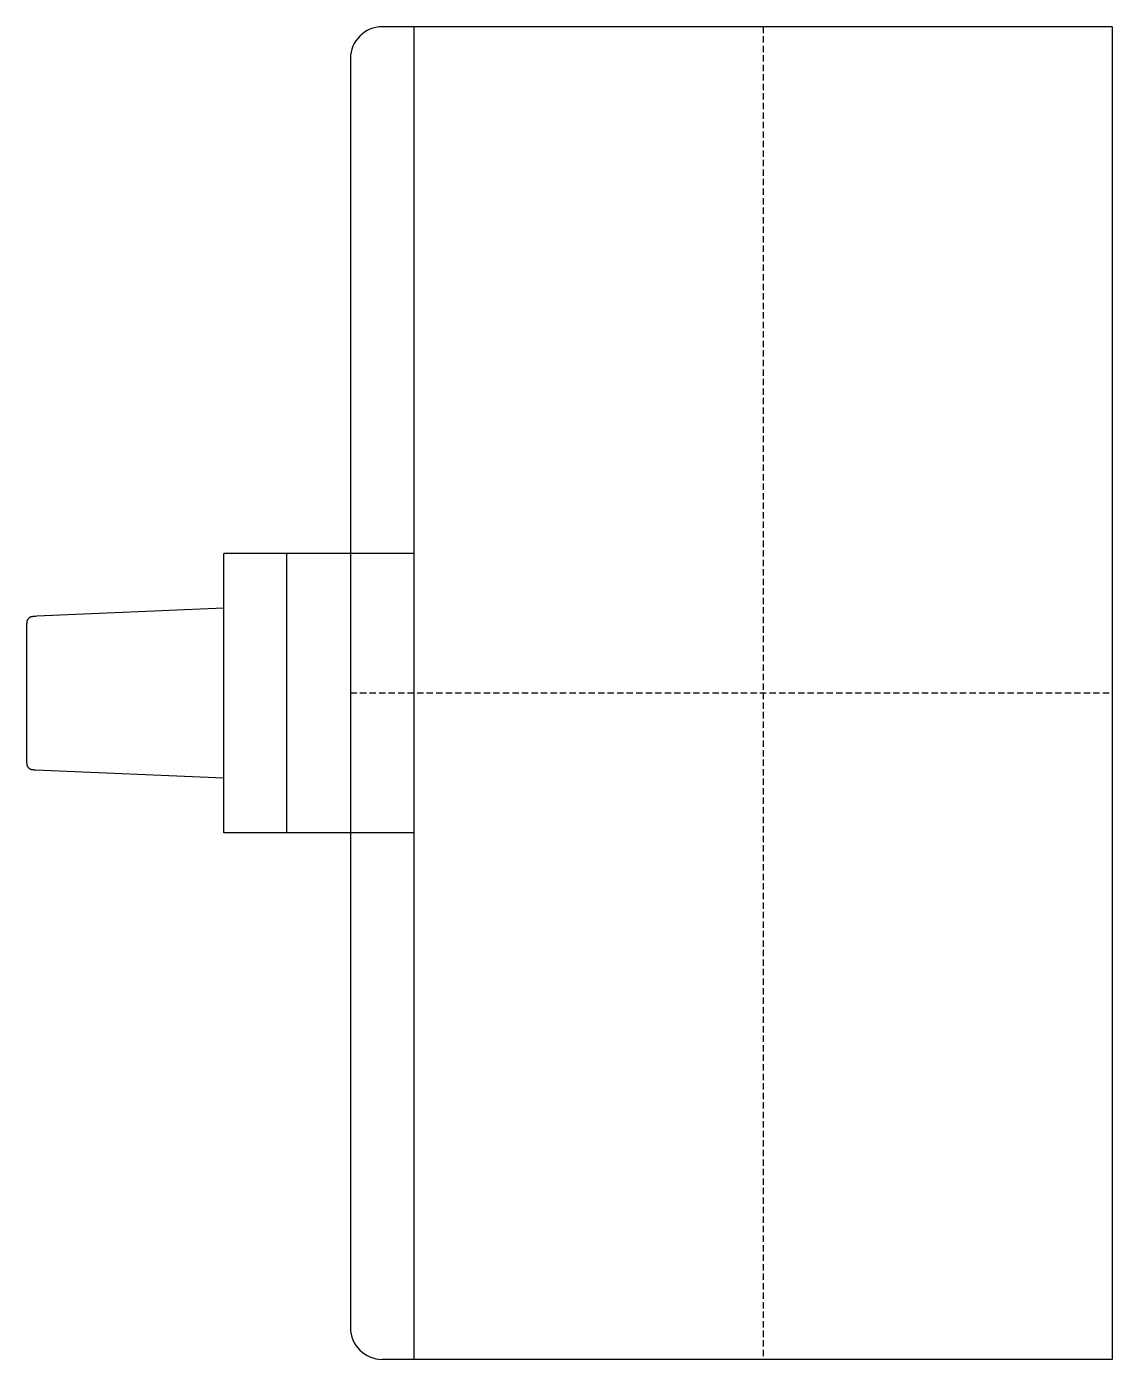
# Model space of a CAD drawing. Extents: x 0 to 86, y 0 to 105.
import ezdxf

# ---------------------------------------------------------------- set-up
doc = ezdxf.new("R2010")
doc.units = 0
doc.linetypes.add('DASHED', pattern=[0.75, 0.5, -0.25])
doc.layers.add('--4N-THT. MCB-MCCB-ACB', color=124, linetype='CONTINUOUS')

# ---------------------------------------------------------------- blocks, each defined once
blk = doc.blocks.new('06 - N - SC MCCB CHIẾU TRÊN EZC250 3 PHASE')
at = {"layer": '--4N-THT. MCB-MCCB-ACB', "ltscale": 15}
for p, q in [((60, 52.49), (2.5, 52.49)), ((5, 52.49), (5, -52.51)), ((60, 52.49), (60, -52.51)), ((5, 10.99), (-9.96, 10.99)), ((-9.96, 6.67), (-24.71, 6.04)), ((-25.5, -5.54), (-25.5, 5.51)), ((-24.99, 6.02), (-25.01, 6.02)), ((-24.97, 6.02), (-24.99, 6.02)), ((-24.93, 6.02), (-24.97, 6.02)), ((-24.88, 6.03), (-24.93, 6.02)), ((-24.81, 6.03), (-24.88, 6.03)), ((-24.71, 6.04), (-24.81, 6.03)), ((-24.96, -6.05), (-24.92, -6.05)), ((-24.92, -6.05), (-24.87, -6.05)), ((-24.87, -6.05), (-24.8, -6.06)), ((-24.8, -6.06), (-9.97, -6.7)), ((5, -11.01), (-9.96, -11.01)), ((60, -52.51), (2.5, -52.51))]:
    blk.add_line(p, q, dxfattribs=at)
at = {"layer": '--4N-THT. MCB-MCCB-ACB', "color": 6, "linetype": 'DASHED'}
for p, q in [((32.5, 52.5), (32.5, -52.5)), ((0, 0), (60, 0))]:
    blk.add_line(p, q, dxfattribs=at)
at = {"layer": '--4N-THT. MCB-MCCB-ACB', "color": 1}
blk.add_line((0, 49.99), (0, -50.01), dxfattribs=at)
at = {"layer": '--4N-THT. MCB-MCCB-ACB'}
blk.add_line((-9.96, -11.01), (-9.96, 10.99), dxfattribs=at)
at = {"layer": '--4N-THT. MCB-MCCB-ACB', "color": 2}
blk.add_line((-5, -11.01), (-5, 10.99), dxfattribs=at)
at = {"layer": '--4N-THT. MCB-MCCB-ACB', "ltscale": 15}
for points in [[(-25.01, 6.02), (-25.02, 6.02), (-25.03, 6.01), (-25.04, 6.01), (-25.04, 6.01), (-25.05, 6.01), (-25.06, 6.01), (-25.07, 6.01), (-25.08, 6.01), (-25.1, 6), (-25.11, 6), (-25.13, 6), (-25.15, 5.99), (-25.16, 5.99), (-25.18, 5.98), (-25.2, 5.97), (-25.21, 5.97), (-25.23, 5.96), (-25.25, 5.95), (-25.27, 5.94), (-25.28, 5.93), (-25.3, 5.91), (-25.32, 5.9), (-25.33, 5.89), (-25.35, 5.87), (-25.36, 5.86), (-25.38, 5.84), (-25.39, 5.82), (-25.41, 5.81), (-25.42, 5.79), (-25.43, 5.77), (-25.44, 5.75), (-25.45, 5.73), (-25.46, 5.71), (-25.47, 5.69), (-25.48, 5.66), (-25.48, 5.64), (-25.49, 5.62), (-25.49, 5.6), (-25.5, 5.57), (-25.5, 5.55), (-25.5, 5.52), (-25.5, 5.51)], [(-25.5, -5.54), (-25.5, -5.55), (-25.5, -5.58), (-25.5, -5.61), (-25.49, -5.64), (-25.48, -5.66), (-25.48, -5.69), (-25.47, -5.71), (-25.46, -5.74), (-25.45, -5.76), (-25.44, -5.79), (-25.42, -5.81), (-25.41, -5.83), (-25.39, -5.85), (-25.38, -5.87), (-25.36, -5.89), (-25.34, -5.9), (-25.32, -5.92), (-25.31, -5.94), (-25.29, -5.95), (-25.27, -5.96), (-25.25, -5.97), (-25.23, -5.98), (-25.21, -5.99), (-25.19, -6), (-25.17, -6.01), (-25.15, -6.02), (-25.13, -6.02), (-25.12, -6.03), (-25.1, -6.03), (-25.09, -6.03), (-25.07, -6.04), (-25.06, -6.04), (-25.05, -6.04), (-25.04, -6.04), (-25.04, -6.04), (-25.03, -6.04), (-25.02, -6.04), (-25.01, -6.04), (-25, -6.04), (-24.99, -6.04), (-24.96, -6.05)]]:
    blk.add_lwpolyline(points, dxfattribs=at)
for centre, start, end in [((2.5, 49.99), 90, 180), ((2.5, -50.01), 180, 270)]:
    blk.add_arc(centre, 2.5, start, end, dxfattribs=at)

msp = doc.modelspace()

# ---------------------------------------------------------------- block references
msp.add_blockref('06 - N - SC MCCB CHIẾU TRÊN EZC250 3 PHASE', (25.5, 52.51))

doc.saveas('drawing.dxf')
